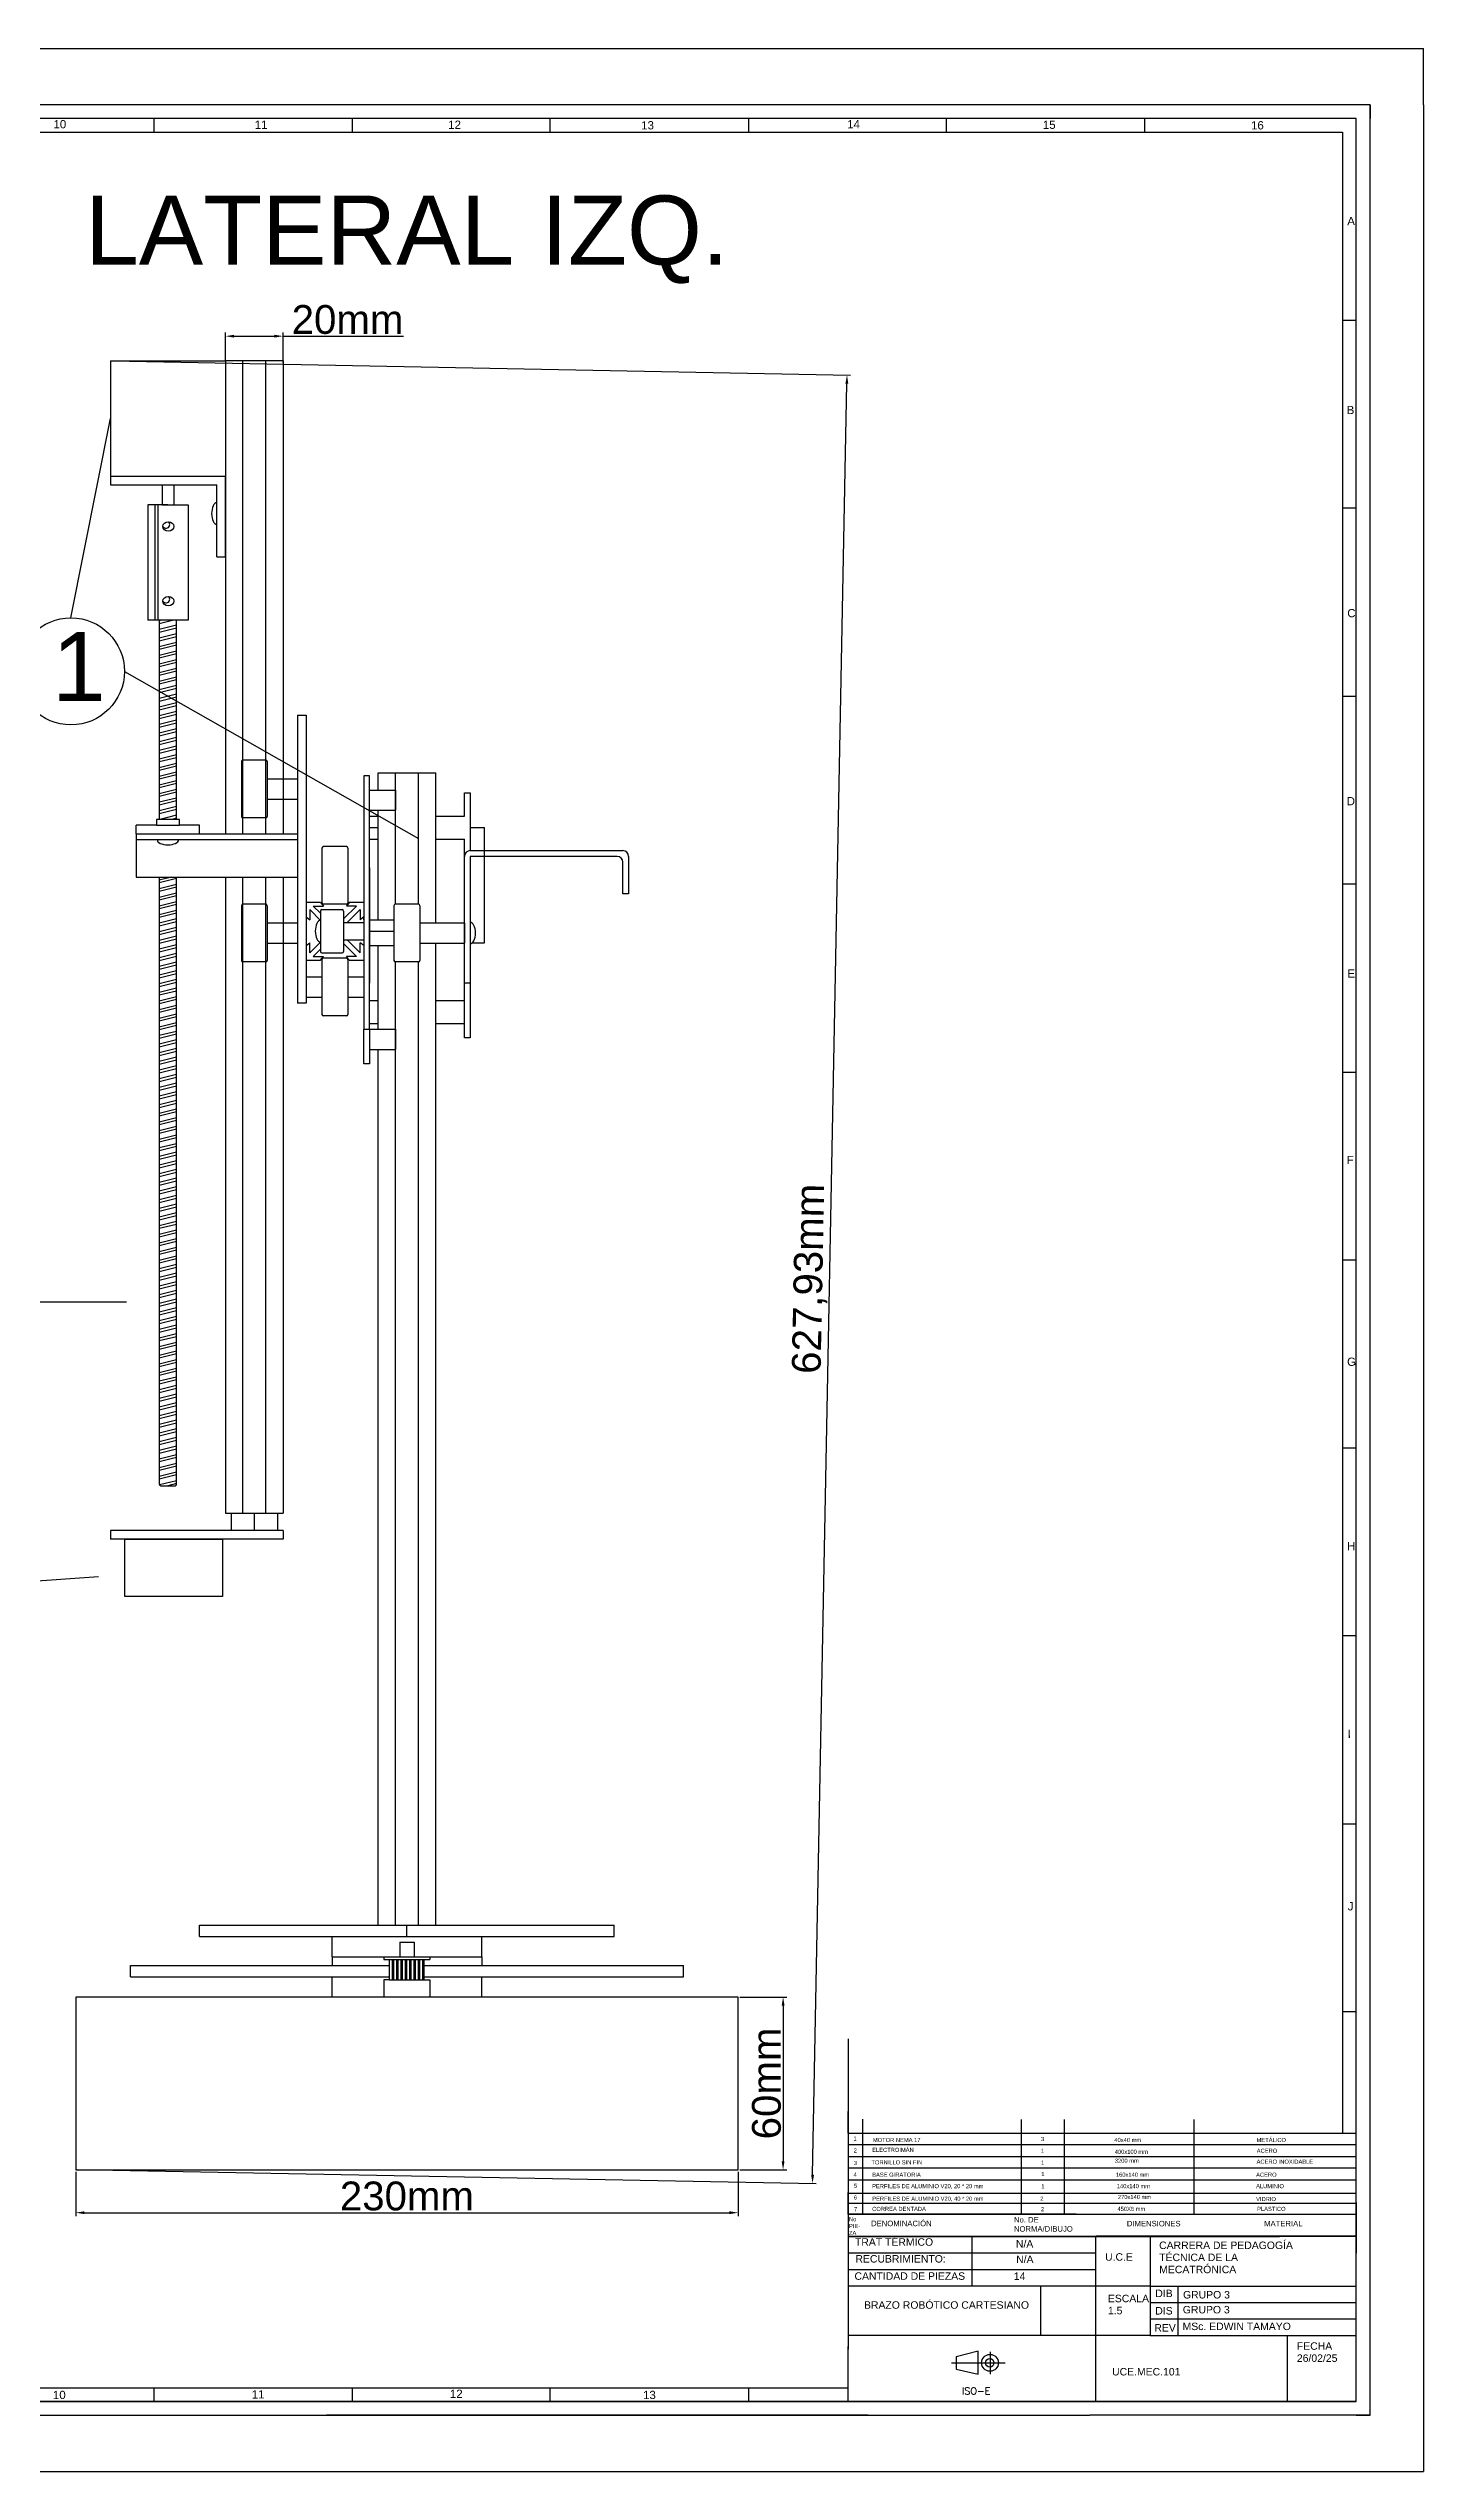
# Model space of a CAD drawing. Header units: millimetres. Extents: x -1898 to 4258, y 366 to 1294.
# Drawn here: x 1753 to 2231, y 447 to 1288 of the extents above; entities that cross this region are included whole.
import ezdxf

# ---------------------------------------------------------------- set-up
doc = ezdxf.new("R2010")
doc.units = ezdxf.units.MM
doc.layers.get('Defpoints').update_dxf_attribs({"color": 170})
for name, color, linetype in [('Carros', 10, 'Continuous'), ('Complementos', 3, 'Continuous'), ('Plásticos', 50, 'Continuous')]:
    doc.layers.add(name, color=color, linetype=linetype)
doc.layers.add('Layer1', color=7, linetype='Continuous', transparency=0.55)
doc.layers.add('Medidas', color=5, linetype='Continuous', lineweight=30, plot=False)
doc.styles.add('Anotativo', font='arial.ttf')
doc.styles.get("Standard").update_dxf_attribs({"font": 'arial.ttf', "height": 5})
doc.dimstyles.new('ISO-25', dxfattribs={"dimtxt": 10, "dimasz": 3, "dimexe": 1.25, "dimexo": 0.625, "dimtad": 1, "dimtxsty": 'Anotativo', "dimcen": 2.5, "dimadec": 0, "dimazin": 0, "dimtfac": 1, "dimtmove": 0, "dimatfit": 3, "dimfxl": 1, "dimarcsym": 0})

# ---------------------------------------------------------------- blocks, each defined once
blk = doc.blocks.new('*D14')
at = {"layer": 'Defpoints', "color": 0, "transparency": 16777216}
for p in [(1762.95, 551.67), (1992.95, 551.67), (1992.95, 536.81)]:
    blk.add_point(p, dxfattribs=at)
at = {"layer": 'Medidas', "color": 0, "lineweight": -2, "transparency": 16777216}
for p, q in [((1762.95, 551.04), (1762.95, 535.56)), ((1992.95, 551.04), (1992.95, 535.56)), ((1765.95, 536.81), (1989.95, 536.81))]:
    blk.add_line(p, q, dxfattribs=at)
at = {"layer": 'Medidas', "color": 0, "transparency": 16777216}
for points in [[(1765.95, 537.31), (1765.95, 536.31), (1762.95, 536.81)], [(1989.95, 537.31), (1989.95, 536.31), (1992.95, 536.81)]]:
    blk.add_solid(points, dxfattribs=at)
at = {"layer": 'Medidas', "color": 0, "transparency": 16777216, "insert": (1877.95, 542.55), "char_height": 10, "attachment_point": 5, "style": 'Anotativo'}
blk.add_mtext('230mm', dxfattribs=at)
blk = doc.blocks.new('*D15')
at = {"layer": 'Defpoints', "color": 0, "transparency": 16777216}
for p in [(1992.95, 611.67), (1992.95, 551.67), (2008.6, 551.67)]:
    blk.add_point(p, dxfattribs=at)
at = {"layer": 'Medidas', "color": 0, "lineweight": -2, "transparency": 16777216}
for p, q in [((1993.58, 611.67), (2009.85, 611.67)), ((2008.6, 608.67), (2008.6, 554.67)), ((1993.58, 551.67), (2009.85, 551.67))]:
    blk.add_line(p, q, dxfattribs=at)
at = {"layer": 'Medidas', "color": 0, "transparency": 16777216}
for points in [[(2008.1, 608.67), (2009.1, 608.67), (2008.6, 611.67)], [(2008.1, 554.67), (2009.1, 554.67), (2008.6, 551.67)]]:
    blk.add_solid(points, dxfattribs=at)
at = {"layer": 'Medidas', "color": 0, "transparency": 16777216, "insert": (2002.87, 581.67), "char_height": 10, "attachment_point": 5, "rotation": 90, "style": 'Anotativo'}
blk.add_mtext('60mm', dxfattribs=at)
blk = doc.blocks.new('*D16')
at = {"layer": 'Defpoints', "color": 0, "transparency": 16777216}
for p in [(1774.95, 1179.67), (2030.8, 1174.78), (1762.95, 551.85)]:
    blk.add_point(p, dxfattribs=at)
at = {"layer": 'Medidas', "color": 0, "lineweight": -2, "transparency": 16777216}
for p, q in [((1775.58, 1179.65), (2032.05, 1174.75)), ((2018.86, 549.96), (2030.74, 1171.78)), ((1763.58, 551.84), (2020.05, 546.94))]:
    blk.add_line(p, q, dxfattribs=at)
at = {"layer": 'Medidas', "color": 0, "transparency": 16777216}
for points in [[(2030.24, 1171.79), (2031.24, 1171.77), (2030.8, 1174.78)], [(2018.36, 549.97), (2019.36, 549.95), (2018.8, 546.96)]]:
    blk.add_solid(points, dxfattribs=at)
at = {"layer": 'Medidas', "color": 0, "transparency": 16777216, "insert": (2018.17, 861), "char_height": 10, "attachment_point": 5, "rotation": 88.90499, "style": 'Anotativo'}
blk.add_mtext('627,93mm', dxfattribs=at)
blk = doc.blocks.new('*D19')
at = {"layer": 'Defpoints', "color": 0, "transparency": 16777216}
for p in [(1834.95, 1188.24), (1814.95, 1178.9), (1834.95, 1178.52)]:
    blk.add_point(p, dxfattribs=at)
at = {"layer": 'Medidas', "color": 0, "lineweight": -2, "transparency": 16777216}
for p, q in [((1814.95, 1179.53), (1814.95, 1189.49)), ((1817.95, 1188.24), (1831.95, 1188.24)), ((1834.95, 1179.14), (1834.95, 1189.49)), ((1834.95, 1188.24), (1876.71, 1188.24))]:
    blk.add_line(p, q, dxfattribs=at)
at = {"layer": 'Medidas', "color": 0, "transparency": 16777216}
for points in [[(1817.95, 1188.74), (1817.95, 1187.74), (1814.95, 1188.24)], [(1831.95, 1188.74), (1831.95, 1187.74), (1834.95, 1188.24)]]:
    blk.add_solid(points, dxfattribs=at)
at = {"layer": 'Medidas', "color": 0, "transparency": 16777216, "insert": (1857.33, 1193.97), "char_height": 10, "attachment_point": 5, "style": 'Anotativo'}
blk.add_mtext('20mm', dxfattribs=at)

msp = doc.modelspace()

# ---------------------------------------------------------------- linework, layer by layer
at = {"color": 0}
for p, q in [((1078.476, 1288.121), (2212.434, 1288.121)), ((2212.434, 1288.121), (2231.031, 1288.121)), ((2231.031, 1268.57), (2231.031, 1288.121)), ((2212.434, 1268.57), (1078.476, 1268.57)), ((2207.665, 1263.801), (1097.551, 1263.801)), ((1790.18, 1259.033), (1790.18, 1263.801)), ((1858.966, 1263.801), (1858.966, 1259.033)), ((1927.752, 1259.033), (1927.752, 1263.801)), ((1996.538, 1263.801), (1996.538, 1259.033)), ((2065.324, 1259.033), (2065.324, 1263.801)), ((2134.11, 1263.801), (2134.11, 1259.033)), ((2207.665, 471.271), (2207.665, 1263.801)), ((2212.434, 466.502), (2212.434, 1268.57)), ((2212.434, 1268.57), (2212.434, 1263.801)), ((2231.031, 1268.57), (2231.031, 466.502)), ((1102.319, 1259.033), (2202.897, 1259.033)), ((2202.897, 1259.033), (2202.897, 592.773)), ((2202.897, 1259.033), (2202.897, 1193.776)), ((2202.897, 1193.776), (2207.665, 1193.776)), ((2207.665, 1128.527), (2202.897, 1128.527)), ((2202.897, 1063.279), (2207.665, 1063.279)), ((2212.434, 749.753), (2212.434, 1033.004)), ((2212.434, 749.753), (2212.434, 1033.004)), ((2207.665, 998.03), (2202.897, 998.03)), ((2202.897, 932.781), (2207.665, 932.781)), ((2207.665, 867.532), (2202.897, 867.532)), ((2202.897, 802.283), (2207.665, 802.283)), ((2212.434, 466.502), (2212.434, 749.753)), ((2207.665, 737.035), (2202.897, 737.035)), ((2202.897, 671.786), (2207.665, 671.786)), ((2207.665, 606.537), (2202.897, 606.537)), ((2031.229, 597.208), (2031.229, 517.478)), ((2207.665, 471.271), (2207.665, 584.953)), ((2031.229, 567.881), (2031.229, 571.935)), ((2031.229, 569.121), (2031.229, 489.391)), ((2031.229, 564.4), (2031.229, 568.454)), ((2031.229, 564.4), (2207.665, 564.4)), ((2207.665, 560.347), (2031.229, 560.347)), ((2031.229, 556.294), (2207.665, 556.294)), ((2207.665, 552.241), (2031.229, 552.241)), ((2031.229, 548.187), (2207.665, 548.187)), ((2031.229, 539.795), (2031.229, 543.848)), ((2031.229, 543.562), (2207.665, 543.562)), ((2031.229, 536.314), (2031.229, 540.367)), ((2031.229, 540.081), (2207.665, 540.081)), ((2207.665, 535.741), (2207.665, 539.795)), ((2207.665, 535.741), (2207.665, 539.795)), ((2110.387, 536.314), (2031.229, 536.314)), ((2031.229, 536.314), (2207.665, 536.314)), ((2207.665, 535.741), (2207.665, 536.314)), ((2207.665, 535.741), (2207.665, 536.314)), ((2207.665, 529.065), (2207.665, 535.741)), ((2207.665, 529.065), (2207.665, 535.741)), ((2207.665, 528.493), (2207.665, 534.215)), ((2207.665, 528.493), (2207.665, 534.215)), ((2207.665, 528.493), (2031.229, 528.493)), ((2031.229, 528.493), (2117.063, 528.493)), ((2031.229, 528.493), (2074.146, 528.493)), ((2031.229, 528.493), (2078.915, 528.493)), ((2031.229, 528.493), (2035.998, 528.493)), ((2031.229, 528.493), (2117.063, 528.493)), ((2031.229, 528.493), (2074.146, 528.493)), ((2117.063, 522.771), (2031.229, 522.771)), ((2035.998, 528.493), (2041.243, 528.493)), ((2035.998, 528.493), (2088.452, 528.493)), ((2074.146, 528.493), (2074.146, 511.327)), ((2088.452, 528.493), (2110.387, 528.493)), ((2110.387, 528.493), (2126.6, 528.493)), ((2117.063, 528.493), (2136.137, 528.493)), ((2117.063, 528.493), (2117.063, 471.271)), ((2117.063, 528.493), (2136.137, 528.493)), ((2126.6, 528.493), (2133.276, 528.493)), ((2133.276, 528.493), (2171.424, 528.493)), ((2136.137, 528.493), (2136.137, 494.16)), ((2171.424, 528.493), (2180.961, 528.493)), ((2207.665, 528.493), (2207.665, 529.065)), ((2207.665, 528.493), (2207.665, 529.065)), ((2207.665, 471.271), (2207.665, 528.493)), ((2207.665, 528.493), (2207.665, 522.771)), ((2207.665, 528.493), (2207.665, 522.771)), ((2207.665, 471.271), (2207.665, 528.493)), ((2207.665, 528.493), (2207.665, 522.771)), ((2207.665, 528.493), (2207.665, 522.771)), ((2031.229, 519.91), (2031.229, 515.857)), ((2031.229, 517.049), (2117.063, 517.049)), ((2136.137, 511.327), (2031.229, 511.327)), ((2117.063, 511.327), (2097.989, 511.327)), ((2097.989, 511.327), (2097.989, 494.16)), ((2136.137, 511.327), (2207.665, 511.327)), ((2136.137, 511.327), (2145.674, 511.327)), ((2136.137, 511.327), (2155.211, 511.327)), ((2136.137, 511.327), (2145.674, 511.327)), ((2136.137, 505.604), (2207.665, 505.604)), ((2145.674, 511.327), (2145.674, 494.16)), ((2031.229, 503.697), (2031.229, 499.644)), ((2207.665, 499.882), (2136.137, 499.882)), ((2136.137, 494.16), (2031.229, 494.16)), ((2031.229, 471.271), (2031.229, 490.345)), ((2080.539, 488.538), (2080.539, 480.796)), ((2136.137, 494.16), (2207.665, 494.16)), ((2031.229, 476.039), (2031.229, 485.576)), ((2031.229, 476.039), (2031.229, 485.576)), ((2067.077, 484.718), (2085.707, 484.718)), ((1097.551, 471.271), (2031.229, 471.271)), ((1102.319, 476.039), (2031.229, 476.039)), ((1859.562, 471.271), (1678.358, 471.271)), ((1790.18, 471.271), (1790.18, 476.039)), ((1858.966, 476.039), (1858.966, 471.271)), ((2207.665, 471.271), (1859.562, 471.271)), ((1927.752, 471.271), (1927.752, 476.039)), ((1996.538, 476.039), (1996.538, 471.271)), ((2031.229, 471.271), (2207.665, 471.271)), ((1078.476, 466.502), (2038.191, 466.502)), ((1078.476, 466.502), (2038.191, 466.502)), ((2031.229, 466.502), (1850.025, 466.502)), ((2038.191, 466.502), (2031.229, 466.502)), ((2031.229, 466.502), (2115.156, 466.502)), ((2084.637, 466.502), (2096.081, 466.502)), ((2191.452, 466.502), (2115.156, 466.502)), ((2191.452, 466.502), (2168.666, 466.502)), ((2207.665, 466.502), (2191.452, 466.502)), ((2207.665, 466.502), (2212.434, 466.502)), ((2212.434, 466.502), (2207.665, 466.502)), ((2212.434, 466.502), (2207.665, 466.502)), ((2207.665, 466.502), (2212.434, 466.502)), ((2207.665, 466.502), (2212.434, 466.502)), ((2231.031, 466.502), (2231.031, 446.951)), ((1078.476, 446.951), (2212.434, 446.951)), ((2212.434, 446.951), (2231.031, 446.951))]:
    msp.add_line(p, q, dxfattribs=at)
for p, q in [((1834.953, 1179.667), (1814.953, 1179.667)), ((1820.953, 1015.472), (1820.953, 1179.667)), ((1828.953, 1015.472), (1828.953, 1179.667)), ((1834.953, 1179.667), (1834.953, 1015.472)), ((1867.953, 1030.667), (1867.953, 1036.667)), ((1873.953, 991.042), (1873.953, 1036.667)), ((1881.953, 991.042), (1881.953, 1036.667)), ((1887.953, 984.542), (1887.953, 1036.667)), ((1867.953, 985.542), (1867.953, 1023.667)), ((1820.953, 779.667), (1820.953, 1000.472)), ((1828.953, 779.667), (1828.953, 1000.472)), ((1834.953, 1000.472), (1834.953, 779.667)), ((1847.953, 991.667), (1842.953, 991.667)), ((1842.953, 991.667), (1842.953, 986.667)), ((1842.953, 986.667), (1844.203, 985.667)), ((1844.203, 989.167), (1847.953, 985.417)), ((1844.203, 989.167), (1844.203, 985.667)), ((1845.453, 990.417), (1847.953, 987.917)), ((1845.453, 990.417), (1848.953, 990.417)), ((1847.953, 991.667), (1848.953, 990.417)), ((1860.453, 990.417), (1855.953, 985.917)), ((1857.953, 991.667), (1856.953, 990.417)), ((1860.453, 990.417), (1856.953, 990.417)), ((1861.703, 989.167), (1857.203, 984.667)), ((1862.953, 991.667), (1857.953, 991.667)), ((1862.953, 991.667), (1860.453, 991.667)), ((1861.703, 989.167), (1861.703, 985.667)), ((1862.953, 986.667), (1861.703, 985.667)), ((1862.953, 991.667), (1862.953, 986.667)), ((1842.953, 976.667), (1844.203, 977.667)), ((1842.953, 976.667), (1842.953, 971.667)), ((1844.203, 974.167), (1847.953, 977.917)), ((1844.203, 974.167), (1844.203, 977.667)), ((1862.953, 976.667), (1862.953, 971.667)), ((1867.953, 947.667), (1867.953, 976.542)), ((1887.953, 636.667), (1887.953, 977.542)), ((1842.953, 971.667), (1847.953, 971.667)), ((1845.453, 972.917), (1847.953, 975.417)), ((1845.453, 972.917), (1848.953, 972.917)), ((1847.953, 971.667), (1848.953, 972.917)), ((1873.953, 636.667), (1873.953, 971.042)), ((1881.953, 636.667), (1881.953, 971.042)), ((1867.953, 636.667), (1867.953, 940.667)), ((1814.953, 779.667), (1834.953, 779.667)), ((1867.953, 636.667), (1887.953, 636.667)), ((2202.897, 592.773), (2202.897, 564.4)), ((2031.229, 569.121), (2031.229, 536.314)), ((2036.228, 569.257), (2036.228, 536.449)), ((2091.229, 569.121), (2091.229, 536.314)), ((2106.229, 569.121), (2106.229, 536.314)), ((2151.229, 569.121), (2151.229, 536.314))]:
    msp.add_line(p, q)
for points in [[(1814.953, 1179.667), (1814.953, 1015.472)], [(1814.953, 1000.472), (1814.953, 779.667)]]:
    msp.add_lwpolyline(points)
msp.add_lwpolyline([(2068.699, 482.436), (2076.392, 480.697), (2076.392, 488.738), (2068.699, 486.809)], close=True, dxfattribs=at)
for centre, radius in [((2080.458, 484.68), 2.914), ((2080.376, 484.68), 1.457)]:
    msp.add_circle(centre, radius, dxfattribs=at)
at = {"layer": 'Carros'}
for p, q in [((1839.953, 1056.667), (1839.953, 956.667)), ((1864.953, 1035.667), (1862.953, 1035.667)), ((1862.953, 1035.667), (1862.953, 947.667)), ((1864.953, 1003.667), (1864.953, 1035.667)), ((1829.453, 1034.542), (1829.453, 1027.542)), ((1829.453, 1034.542), (1839.953, 1034.542)), ((1829.453, 1027.542), (1839.953, 1027.542)), ((1864.953, 1030.667), (1873.953, 1030.667)), ((1873.953, 1030.667), (1873.953, 1023.667)), ((1897.953, 1021.667), (1897.953, 1029.667)), ((1897.953, 1029.667), (1899.953, 1029.667)), ((1899.953, 1029.667), (1899.953, 1009.667)), ((1899.953, 1029.667), (1899.953, 1009.667)), ((1864.953, 1023.667), (1873.953, 1023.667)), ((1864.953, 1021.667), (1867.953, 1021.667)), ((1887.953, 1021.667), (1897.953, 1021.667)), ((1783.953, 1015.472), (1839.953, 1015.472)), ((1783.953, 1015.472), (1783.953, 1000.472)), ((1783.953, 1013.472), (1839.953, 1013.472)), ((1864.953, 1013.667), (1867.953, 1013.667)), ((1887.953, 1013.667), (1897.953, 1013.667)), ((1897.953, 944.667), (1897.953, 1013.667)), ((1899.953, 1009.667), (1952.953, 1009.667)), ((1864.953, 947.667), (1864.953, 1003.667)), ((1897.953, 963.667), (1897.953, 1007.667)), ((1950.953, 1007.667), (1899.953, 1007.667)), ((1899.953, 1007.667), (1899.953, 963.667)), ((1899.953, 1007.667), (1899.953, 944.667)), ((1952.953, 994.667), (1952.953, 1005.667)), ((1954.953, 1007.667), (1954.953, 994.667)), ((1783.953, 1000.472), (1839.953, 1000.472)), ((1954.953, 994.667), (1952.953, 994.667)), ((1829.453, 984.542), (1829.453, 977.542)), ((1829.453, 984.542), (1839.953, 984.542)), ((1842.953, 991.667), (1842.953, 986.667)), ((1862.953, 991.667), (1862.953, 989.167)), ((1862.953, 985.667), (1862.953, 986.667)), ((1829.453, 977.542), (1839.953, 977.542)), ((1842.953, 976.667), (1842.953, 971.667)), ((1860.453, 972.917), (1855.953, 977.417)), ((1861.703, 974.167), (1857.203, 978.667)), ((1861.703, 974.167), (1861.703, 977.667)), ((1862.953, 976.667), (1861.703, 977.667)), ((1860.453, 972.917), (1856.953, 972.917)), ((1857.953, 971.667), (1856.953, 972.917)), ((1857.953, 971.667), (1862.953, 971.667)), ((1899.953, 963.667), (1897.953, 963.667)), ((1864.953, 957.667), (1867.953, 957.667)), ((1887.953, 957.667), (1897.953, 957.667)), ((1862.953, 947.667), (1864.953, 947.667)), ((1862.953, 935.667), (1862.953, 947.667)), ((1864.953, 949.667), (1867.953, 949.667)), ((1864.953, 947.667), (1864.953, 935.667)), ((1864.953, 947.667), (1873.953, 947.667)), ((1873.953, 947.667), (1873.953, 940.667)), ((1887.953, 949.667), (1897.953, 949.667)), ((1899.953, 944.667), (1897.953, 944.667)), ((1864.953, 935.667), (1862.953, 935.667)), ((1864.953, 940.667), (1873.953, 940.667)), ((1805.953, 636.667), (1949.953, 636.667)), ((1805.953, 632.667), (1805.953, 636.667)), ((1805.953, 632.667), (1949.953, 632.667)), ((1851.953, 625.667), (1851.953, 632.667)), ((1851.953, 632.667), (1903.953, 632.667)), ((1877.953, 632.667), (1877.953, 636.667)), ((1903.953, 625.667), (1903.953, 632.667)), ((1949.953, 632.667), (1949.953, 636.667)), ((1781.953, 618.667), (1781.953, 622.667)), ((1781.953, 622.667), (1871.953, 622.667)), ((1851.953, 625.667), (1903.953, 625.667)), ((1851.953, 625.667), (1851.953, 622.667)), ((1883.953, 622.667), (1973.953, 622.667)), ((1903.953, 625.667), (1903.953, 622.667)), ((1973.953, 618.667), (1973.953, 622.667)), ((1781.953, 618.667), (1871.953, 618.667)), ((1851.953, 611.667), (1851.953, 618.667)), ((1857.953, 618.667), (1871.953, 618.667)), ((1883.953, 618.667), (1897.953, 618.667)), ((1883.953, 618.667), (1973.953, 618.667)), ((1903.953, 611.667), (1903.953, 618.667))]:
    msp.add_line(p, q, dxfattribs=at)
msp.add_lwpolyline([(1839.953, 1056.667), (1842.953, 1056.667), (1842.953, 956.667), (1839.953, 956.667)], dxfattribs=at)
for centre, start, end in [((1899.953, 1007.667), 90, 180), ((1952.953, 1007.667), 0, 90), ((1950.953, 1005.667), 0, 90)]:
    msp.add_arc(centre, 2, start, end, dxfattribs=at)
at = {"layer": 'Complementos'}
for p, q in [((1774.953, 1179.667), (1774.953, 1139.667)), ((1774.953, 1179.667), (1814.953, 1179.667)), ((1814.953, 1179.667), (1814.953, 1139.667)), ((1774.953, 1139.667), (1814.953, 1139.667)), ((1774.953, 1139.667), (1774.953, 1136.667)), ((1774.953, 1136.667), (1811.953, 1136.667)), ((1792.953, 1136.667), (1792.953, 1129.667)), ((1796.953, 1136.667), (1796.953, 1129.667)), ((1811.953, 1111.667), (1811.953, 1136.667)), ((1814.953, 1111.667), (1814.953, 1139.667)), ((1792.953, 1129.667), (1787.953, 1129.667)), ((1794.953, 1129.667), (1787.953, 1129.667)), ((1787.953, 1129.667), (1787.953, 1089.667)), ((1790.453, 1129.667), (1790.453, 1089.667)), ((1791.453, 1129.667), (1791.453, 1089.667)), ((1792.953, 1129.667), (1796.953, 1129.667)), ((1796.953, 1129.667), (1801.953, 1129.667)), ((1801.953, 1129.667), (1801.953, 1089.667)), ((1811.953, 1111.667), (1814.953, 1111.667)), ((1801.953, 1089.667), (1787.953, 1089.667)), ((1791.953, 1089.667), (1791.953, 1020.472)), ((1796.953, 1089.667), (1791.953, 1088.417)), ((1792.953, 1089.667), (1791.953, 1089.417)), ((1797.953, 1087.917), (1791.953, 1086.417)), ((1797.953, 1086.917), (1791.953, 1085.417)), ((1797.953, 1020.472), (1797.953, 1089.667)), ((1797.953, 1084.917), (1791.953, 1083.417)), ((1797.953, 1083.917), (1791.953, 1082.417)), ((1797.953, 1081.917), (1791.953, 1080.417)), ((1797.953, 1080.917), (1791.953, 1079.417)), ((1797.953, 1078.917), (1791.953, 1077.417)), ((1797.953, 1077.917), (1791.953, 1076.417)), ((1797.953, 1075.917), (1791.953, 1074.417)), ((1797.953, 1074.917), (1791.953, 1073.417)), ((1797.953, 1072.917), (1791.953, 1071.417)), ((1797.953, 1071.917), (1791.953, 1070.417)), ((1797.953, 1069.917), (1791.953, 1068.417)), ((1797.953, 1068.917), (1791.953, 1067.417)), ((1797.953, 1066.917), (1791.953, 1065.417)), ((1797.953, 1065.917), (1791.953, 1064.417)), ((1797.953, 1063.917), (1791.953, 1062.417)), ((1797.953, 1062.917), (1791.953, 1061.417)), ((1797.953, 1060.917), (1791.953, 1059.417)), ((1797.953, 1059.917), (1791.953, 1058.417)), ((1797.953, 1057.917), (1791.953, 1056.417)), ((1797.953, 1056.917), (1791.953, 1055.417)), ((1797.953, 1054.917), (1791.953, 1053.417)), ((1797.953, 1053.917), (1791.953, 1052.417)), ((1797.953, 1051.917), (1791.953, 1050.417)), ((1797.953, 1050.917), (1791.953, 1049.417)), ((1797.953, 1048.917), (1791.953, 1047.417)), ((1797.953, 1047.917), (1791.953, 1046.417)), ((1797.953, 1045.917), (1791.953, 1044.417)), ((1797.953, 1044.917), (1791.953, 1043.417)), ((1797.953, 1042.917), (1791.953, 1041.417)), ((1797.953, 1041.917), (1791.953, 1040.417)), ((1797.953, 1039.917), (1791.953, 1038.417)), ((1797.953, 1038.917), (1791.953, 1037.417)), ((1797.953, 1036.917), (1791.953, 1035.417)), ((1797.953, 1035.917), (1791.953, 1034.417)), ((1820.453, 1040.542), (1820.453, 1021.542)), ((1828.953, 1041.042), (1820.953, 1041.042)), ((1829.453, 1040.542), (1829.453, 1021.542)), ((1797.953, 1033.917), (1791.953, 1032.417)), ((1797.953, 1032.917), (1791.953, 1031.417)), ((1797.953, 1030.917), (1791.953, 1029.417)), ((1797.953, 1029.917), (1791.953, 1028.417)), ((1797.953, 1027.917), (1791.953, 1026.417)), ((1797.953, 1026.917), (1791.953, 1025.417)), ((1790.953, 1018.472), (1783.953, 1018.472)), ((1783.953, 1015.472), (1783.953, 1018.472)), ((1798.953, 1020.472), (1790.953, 1020.472)), ((1790.953, 1020.472), (1790.953, 1018.472)), ((1790.953, 1018.472), (1798.953, 1018.472)), ((1797.953, 1024.917), (1791.953, 1023.417)), ((1797.953, 1023.917), (1791.953, 1022.417)), ((1797.953, 1021.917), (1792.172, 1020.472)), ((1797.953, 1020.917), (1796.172, 1020.472)), ((1798.953, 1018.472), (1798.953, 1020.472)), ((1805.953, 1018.472), (1798.953, 1018.472)), ((1805.953, 1015.472), (1805.953, 1018.472)), ((1828.953, 1021.042), (1820.953, 1021.042)), ((1848.453, 1010.542), (1848.453, 991.542)), ((1856.953, 1011.042), (1848.953, 1011.042)), ((1857.453, 1010.542), (1857.453, 991.542)), ((1864.953, 1017.667), (1867.953, 1017.667)), ((1899.953, 1017.667), (1904.953, 1017.667)), ((1904.953, 977.667), (1904.953, 1017.667)), ((1864.953, 1003.667), (1864.953, 963.667)), ((1796.172, 1000.472), (1791.953, 999.417)), ((1791.953, 1000.472), (1791.953, 789.667)), ((1797.953, 999.917), (1791.953, 998.417)), ((1797.953, 997.917), (1791.953, 996.417)), ((1797.953, 996.917), (1791.953, 995.417)), ((1797.953, 994.917), (1791.953, 993.417)), ((1797.953, 993.917), (1791.953, 992.417)), ((1797.953, 789.667), (1797.953, 1000.472)), ((1797.953, 991.917), (1791.953, 990.417)), ((1797.953, 990.917), (1791.953, 989.417)), ((1797.953, 988.917), (1791.953, 987.417)), ((1797.953, 987.917), (1791.953, 986.417)), ((1797.953, 985.917), (1791.953, 984.417)), ((1797.953, 984.917), (1791.953, 983.417)), ((1820.453, 990.542), (1820.453, 971.542)), ((1828.953, 991.042), (1820.953, 991.042)), ((1829.453, 990.542), (1829.453, 971.542)), ((1847.953, 988.667), (1847.953, 974.667)), ((1848.453, 989.167), (1855.453, 989.167)), ((1856.953, 991.042), (1848.953, 991.042)), ((1855.953, 988.667), (1855.953, 974.667)), ((1855.953, 984.667), (1862.953, 984.667)), ((1873.453, 985.542), (1864.953, 985.542)), ((1873.453, 990.542), (1873.453, 971.542)), ((1881.953, 991.042), (1873.953, 991.042)), ((1882.453, 990.542), (1882.453, 971.542)), ((1882.453, 984.542), (1897.953, 984.542)), ((1897.953, 984.542), (1897.953, 977.542)), ((1797.953, 982.917), (1791.953, 981.417)), ((1797.953, 981.917), (1791.953, 980.417)), ((1797.953, 979.917), (1791.953, 978.417)), ((1797.953, 978.917), (1791.953, 977.417)), ((1797.953, 976.917), (1791.953, 975.417)), ((1797.953, 975.917), (1791.953, 974.417)), ((1855.953, 978.667), (1862.953, 978.667)), ((1873.453, 981.542), (1864.953, 981.542)), ((1873.453, 976.542), (1864.953, 976.542)), ((1882.453, 977.542), (1897.953, 977.542)), ((1900.75, 977.667), (1904.953, 977.667)), ((1797.953, 973.917), (1791.953, 972.417)), ((1797.953, 972.917), (1791.953, 971.417)), ((1797.953, 970.917), (1791.953, 969.417)), ((1797.953, 969.917), (1791.953, 968.417)), ((1797.953, 967.917), (1791.953, 966.417)), ((1828.953, 971.042), (1820.953, 971.042)), ((1848.453, 974.167), (1855.453, 974.167)), ((1848.453, 971.792), (1848.453, 952.792)), ((1856.953, 972.292), (1848.953, 972.292)), ((1857.453, 971.792), (1857.453, 952.792)), ((1881.953, 971.042), (1873.953, 971.042)), ((1797.953, 966.917), (1791.953, 965.417)), ((1797.953, 964.917), (1791.953, 963.417)), ((1797.953, 963.917), (1791.953, 962.417)), ((1797.953, 961.917), (1791.953, 960.417)), ((1797.953, 960.917), (1791.953, 959.417)), ((1842.953, 965.792), (1848.453, 965.792)), ((1857.453, 965.792), (1862.953, 965.792)), ((1862.953, 965.792), (1862.953, 958.792)), ((1797.953, 958.917), (1791.953, 957.417)), ((1797.953, 957.917), (1791.953, 956.417)), ((1797.953, 955.917), (1791.953, 954.417)), ((1797.953, 954.917), (1791.953, 953.417)), ((1797.953, 952.917), (1791.953, 951.417)), ((1797.953, 951.917), (1791.953, 950.417)), ((1842.953, 958.792), (1848.453, 958.792)), ((1856.953, 952.292), (1848.953, 952.292)), ((1857.453, 958.792), (1862.953, 958.792)), ((1797.953, 949.917), (1791.953, 948.417)), ((1797.953, 948.917), (1791.953, 947.417)), ((1797.953, 946.917), (1791.953, 945.417)), ((1797.953, 945.917), (1791.953, 944.417)), ((1797.953, 943.917), (1791.953, 942.417)), ((1797.953, 942.917), (1791.953, 941.417)), ((1797.953, 940.917), (1791.953, 939.417)), ((1797.953, 939.917), (1791.953, 938.417)), ((1797.953, 937.917), (1791.953, 936.417)), ((1797.953, 936.917), (1791.953, 935.417)), ((1797.953, 934.917), (1791.953, 933.417)), ((1797.953, 933.917), (1791.953, 932.417)), ((1797.953, 931.917), (1791.953, 930.417)), ((1797.953, 930.917), (1791.953, 929.417)), ((1797.953, 928.917), (1791.953, 927.417)), ((1797.953, 927.917), (1791.953, 926.417)), ((1797.953, 925.917), (1791.953, 924.417)), ((1797.953, 924.917), (1791.953, 923.417)), ((1797.953, 922.917), (1791.953, 921.417)), ((1797.953, 921.917), (1791.953, 920.417)), ((1797.953, 919.917), (1791.953, 918.417)), ((1797.953, 918.917), (1791.953, 917.417)), ((1797.953, 916.917), (1791.953, 915.417)), ((1797.953, 915.917), (1791.953, 914.417)), ((1797.953, 913.917), (1791.953, 912.417)), ((1797.953, 912.917), (1791.953, 911.417)), ((1797.953, 910.917), (1791.953, 909.417)), ((1797.953, 909.917), (1791.953, 908.417)), ((1797.953, 907.917), (1791.953, 906.417)), ((1797.953, 906.917), (1791.953, 905.417)), ((1797.953, 904.917), (1791.953, 903.417)), ((1797.953, 903.917), (1791.953, 902.417)), ((1797.953, 901.917), (1791.953, 900.417)), ((1797.953, 900.917), (1791.953, 899.417)), ((1797.953, 898.917), (1791.953, 897.417)), ((1797.953, 897.917), (1791.953, 896.417)), ((1797.953, 895.917), (1791.953, 894.417)), ((1797.953, 894.917), (1791.953, 893.417)), ((1797.953, 892.917), (1791.953, 891.417)), ((1797.953, 891.917), (1791.953, 890.417)), ((1797.953, 889.917), (1791.953, 888.417)), ((1797.953, 888.917), (1791.953, 887.417)), ((1797.953, 886.917), (1791.953, 885.417)), ((1797.953, 885.917), (1791.953, 884.417)), ((1797.953, 883.917), (1791.953, 882.417)), ((1797.953, 882.917), (1791.953, 881.417)), ((1797.953, 880.917), (1791.953, 879.417)), ((1797.953, 879.917), (1791.953, 878.417)), ((1797.953, 877.917), (1791.953, 876.417)), ((1797.953, 876.917), (1791.953, 875.417)), ((1797.953, 874.917), (1791.953, 873.417)), ((1797.953, 873.917), (1791.953, 872.417)), ((1797.953, 871.917), (1791.953, 870.417)), ((1797.953, 870.917), (1791.953, 869.417)), ((1797.953, 868.917), (1791.953, 867.417)), ((1797.953, 867.917), (1791.953, 866.417)), ((1797.953, 865.917), (1791.953, 864.417)), ((1797.953, 864.917), (1791.953, 863.417)), ((1797.953, 862.917), (1791.953, 861.417)), ((1797.953, 861.917), (1791.953, 860.417)), ((1797.953, 859.917), (1791.953, 858.417)), ((1797.953, 858.917), (1791.953, 857.417)), ((1797.953, 856.917), (1791.953, 855.417)), ((1797.953, 855.917), (1791.953, 854.417)), ((1797.953, 853.917), (1791.953, 852.417)), ((1797.953, 852.917), (1791.953, 851.417)), ((1797.953, 850.917), (1791.953, 849.417)), ((1797.953, 849.917), (1791.953, 848.417)), ((1797.953, 847.917), (1791.953, 846.417)), ((1797.953, 846.917), (1791.953, 845.417)), ((1797.953, 844.917), (1791.953, 843.417)), ((1797.953, 843.917), (1791.953, 842.417)), ((1797.953, 841.917), (1791.953, 840.417)), ((1797.953, 840.917), (1791.953, 839.417)), ((1797.953, 838.917), (1791.953, 837.417)), ((1797.953, 837.917), (1791.953, 836.417)), ((1797.953, 835.917), (1791.953, 834.417)), ((1797.953, 834.917), (1791.953, 833.417)), ((1797.953, 832.917), (1791.953, 831.417)), ((1797.953, 831.917), (1791.953, 830.417)), ((1797.953, 829.917), (1791.953, 828.417)), ((1797.953, 828.917), (1791.953, 827.417)), ((1797.953, 826.917), (1791.953, 825.417)), ((1797.953, 825.917), (1791.953, 824.417)), ((1797.953, 823.917), (1791.953, 822.417)), ((1797.953, 822.917), (1791.953, 821.417)), ((1797.953, 820.917), (1791.953, 819.417)), ((1797.953, 819.917), (1791.953, 818.417)), ((1797.953, 817.917), (1791.953, 816.417)), ((1797.953, 816.917), (1791.953, 815.417)), ((1797.953, 814.917), (1791.953, 813.417)), ((1797.953, 813.917), (1791.953, 812.417)), ((1797.953, 811.917), (1791.953, 810.417)), ((1797.953, 810.917), (1791.953, 809.417)), ((1797.953, 808.917), (1791.953, 807.417)), ((1797.953, 807.917), (1791.953, 806.417)), ((1797.953, 805.917), (1791.953, 804.417)), ((1797.953, 804.917), (1791.953, 803.417)), ((1797.953, 802.917), (1791.953, 801.417)), ((1797.953, 801.917), (1791.953, 800.417)), ((1797.953, 799.917), (1791.953, 798.417)), ((1797.953, 798.917), (1791.953, 797.417)), ((1797.953, 796.917), (1791.953, 795.417)), ((1797.953, 795.917), (1791.953, 794.417)), ((1797.953, 793.917), (1791.953, 792.417)), ((1797.953, 792.917), (1791.953, 791.417)), ((1797.953, 790.917), (1792.012, 789.431)), ((1792.453, 789.167), (1797.453, 789.167)), ((1797.953, 789.917), (1794.953, 789.167)), ((1816.953, 779.667), (1816.953, 773.667)), ((1816.953, 779.667), (1832.953, 779.667)), ((1824.953, 779.667), (1824.953, 773.667)), ((1832.953, 779.667), (1832.953, 773.667)), ((1869.953, 625.667), (1885.953, 625.667)), ((1869.953, 625.667), (1869.953, 624.667)), ((1869.953, 624.667), (1885.953, 624.667)), ((1871.953, 617.667), (1871.953, 624.667)), ((1872.953, 617.667), (1872.953, 624.667)), ((1873.453, 617.667), (1873.453, 624.667)), ((1874.453, 617.667), (1874.453, 624.667)), ((1874.953, 617.667), (1874.953, 624.667)), ((1875.453, 630.667), (1880.453, 630.667)), ((1875.453, 630.667), (1875.453, 625.667)), ((1875.953, 617.667), (1875.953, 624.667)), ((1876.453, 617.667), (1876.453, 624.667)), ((1877.453, 617.667), (1877.453, 624.667)), ((1877.953, 617.667), (1877.953, 624.667)), ((1878.953, 617.667), (1878.953, 624.667)), ((1879.453, 617.667), (1879.453, 624.667)), ((1880.453, 630.667), (1880.453, 625.667)), ((1880.453, 617.667), (1880.453, 624.667)), ((1880.953, 617.667), (1880.953, 624.667)), ((1881.953, 617.667), (1881.953, 624.667)), ((1882.453, 617.667), (1882.453, 624.667)), ((1883.453, 617.667), (1883.453, 624.667)), ((1883.953, 617.667), (1883.953, 624.667)), ((1885.953, 625.667), (1885.953, 624.667)), ((1869.953, 617.667), (1869.953, 611.667)), ((1871.953, 617.667), (1869.953, 617.667)), ((1871.953, 617.667), (1883.953, 617.667)), ((1883.953, 617.667), (1885.953, 617.667)), ((1885.953, 617.667), (1885.953, 611.667)), ((1992.953, 611.667), (1762.953, 611.667)), ((1762.953, 611.667), (1762.953, 551.667)), ((1992.953, 551.667), (1992.953, 611.667)), ((1762.953, 551.667), (1992.953, 551.667))]:
    msp.add_line(p, q, dxfattribs=at)
for centre, radius, start, end in [((1794.301, 1122.828), 1.282, 209.247277, 50.690626), ((1794.301, 1096.911), 1.282, 209.247277, 50.690626), ((1820.953, 1040.542), 0.5, 90, 180), ((1828.953, 1040.542), 0.5, 0, 90), ((1820.953, 1021.542), 0.5, 180, 270), ((1828.953, 1021.542), 0.5, 270, 0), ((1848.953, 1010.542), 0.5, 90, 180), ((1856.953, 1010.542), 0.5, 0, 90), ((1820.953, 990.542), 0.5, 90, 180), ((1828.953, 990.542), 0.5, 0, 90), ((1848.453, 988.667), 0.5, 90, 180), ((1848.953, 991.542), 0.5, 180, 270), ((1855.453, 988.667), 0.5, 0, 90), ((1856.953, 991.542), 0.5, 270, 0), ((1873.953, 990.542), 0.5, 90, 180), ((1881.953, 990.542), 0.5, 0, 90), ((1820.953, 971.542), 0.5, 180, 270), ((1828.953, 971.542), 0.5, 270, 0), ((1848.453, 974.667), 0.5, 180, 270), ((1848.953, 971.792), 0.5, 90, 180), ((1855.453, 974.667), 0.5, 270, 0), ((1856.953, 971.792), 0.5, 0, 90), ((1873.953, 971.542), 0.5, 180, 270), ((1881.953, 971.542), 0.5, 270, 0), ((1848.953, 952.792), 0.5, 180, 270), ((1856.953, 952.792), 0.5, 270, 0), ((1792.453, 789.667), 0.5, 180, 270), ((1797.453, 789.667), 0.5, 270, 0)]:
    msp.add_arc(centre, radius, start, end, dxfattribs=at)
for centre, major_axis in [((1811.953, 1126.667), (0, -3.75)), ((1794.953, 1013.472), (3.75, 0)), ((1847.953, 981.667), (0, -3.75)), ((1899.953, 981.042), (0, 3.75))]:
    msp.add_ellipse(centre, major_axis=major_axis, ratio=0.4877838, start_param=3.1415927, end_param=6.2831853, dxfattribs=at)
for centre in [(1795.113, 1122.201), (1795.113, 1096.285)]:
    msp.add_ellipse(centre, major_axis=(-1.93, 0), ratio=0.8381766, dxfattribs=at)
at = {"layer": 'Defpoints'}
msp.add_line((1743.734, 853.047), (1780.524, 853.047), dxfattribs=at)
at = {"layer": 'Layer1'}
msp.add_line((1867.953, 1036.667), (1887.953, 1036.667), dxfattribs=at)
at = {"layer": 'Layer1', "color": 0, "lineweight": 25}
for p, q in [((2207.665, 540.36), (2207.665, 528.779)), ((2110.387, 536.314), (2207.665, 536.314)), ((2117.343, 528.779), (2207.665, 528.779))]:
    msp.add_line(p, q, dxfattribs=at)
at = {"layer": 'Layer1', "color": 0, "lineweight": 30}
for p, q in [((2183.822, 499.882), (2183.822, 499.912)), ((2183.822, 471.271), (2183.822, 494.16)), ((2207.665, 471.271), (2183.822, 471.271))]:
    msp.add_line(p, q, dxfattribs=at)
at = {"layer": 'Medidas'}
for p, q in [((1761.272, 1090.454), (1774.953, 1159.667)), ((1779.849, 1071.878), (1881.953, 1013.854)), ((1736.341, 755.28), (1770.825, 757.654))]:
    msp.add_line(p, q, dxfattribs=at)
msp.add_circle((1761.272, 1071.878), 18.577, dxfattribs=at)
at = {"layer": 'Plásticos'}
for p, q in [((1834.953, 773.667), (1774.953, 773.667)), ((1774.953, 773.667), (1774.953, 770.667)), ((1834.953, 770.667), (1774.953, 770.667)), ((1834.953, 773.667), (1834.953, 770.667))]:
    msp.add_line(p, q, dxfattribs=at)
msp.add_lwpolyline([(1779.953, 770.667), (1813.953, 770.667), (1813.953, 750.667), (1779.953, 750.667)], close=True, dxfattribs=at)

# ---------------------------------------------------------------- texts
at = {"color": 0}
for s, height, p in [('TRAT TÉRMICO', 2.59131, (2033.559, 525.333)), ('RECUBRIMIENTO:', 2.59131, (2033.721, 519.503)), ('N/A', 2.5913, (2089.472, 524.686)), ('N/A', 2.5913, (2089.54, 519.341)), ('U.C.E', 2.5913, (2120.427, 520.151)), ('TÉCNICA DE LA', 2.59131, (2139.226, 520.004)), ('CARRERA DE PEDAGOGÍA', 2.59131, (2139.194, 524.2)), ('CANTIDAD DE PIEZAS', 2.59131, (2033.397, 513.511)), ('14', 2.5913, (2088.728, 513.463)), ('MECATRÓNICA', 2.59131, (2139.226, 515.809)), ('BRAZO ROBÓTICO CARTESIANO', 2.59131, (2036.702, 503.468)), ('ESCALA', 2.5913, (2121.399, 505.737)), ('DIB', 2.5913, (2137.856, 507.5)), ('GRUPO 3', 2.5913, (2147.492, 507.032)), ('1.5', 2.5913, (2121.399, 501.541)), ('REV', 2.5913, (2137.549, 495.533)), ('DIS', 2.5913, (2137.856, 501.465)), ('GRUPO 3', 2.5913, (2147.423, 501.85)), ('MSc. EDWIN TAMAYO', 2.59131, (2147.33, 496.056)), ('FECHA', 2.5913, (2187.036, 489.217)), ('UCE.MEC.101', 2.59131, (2122.858, 480.309)), ('26/02/25', 2.5913, (2187.036, 485.022))]:
    msp.add_text(s, height=height, dxfattribs=at).set_placement(p)
at = {"color": 0, "attachment_point": 1, "rotation": 0.3}
for s, insert, char_height in [('10', (1755.188, 1263.246), 2.8611), ('11', (1825.066, 1263.058), 2.8611), ('12', (1892.277, 1263.058), 2.8611), ('13', (1959.301, 1262.87), 2.8611), ('14', (2030.829, 1263.229), 2.8611), ('15', (2098.794, 1263.041), 2.8611), ('16', (2171.089, 1262.853), 2.8611), ('A', (2204.527, 1229.633), 2.861), ('B', (2204.319, 1164.044), 2.861), ('C', (2204.531, 1093.512), 2.861), ('D', (2204.325, 1028.248), 2.861), ('E', (2204.54, 968.413), 2.861), ('F', (2204.324, 903.686), 2.861), ('G', (2204.459, 833.643), 2.861), ('H', (2204.409, 769.629), 2.861), ('I', (2204.674, 704.459), 2.861), ('J', (2204.675, 644.604), 2.861), ('10', (1755, 474.962), 2.8611), ('11', (1824.032, 475.157), 2.8611), ('12', (1892.869, 475.353), 2.8611), ('13', (1959.94, 474.962), 2.8611)]:
    msp.add_mtext_dynamic_manual_height_columns(s, width=4.76853, gutter_width=12.957, heights=[0], dxfattribs=dict(at, insert=insert, char_height=char_height))
at = {"insert": (1766.197, 1237.067), "char_height": 24, "width": 225.541, "attachment_point": 1}
msp.add_mtext('LATERAL IZQ.', dxfattribs=at)
at = {"color": 0, "attachment_point": 1}
for s, width, heights, insert, char_height in [('\\P2', 19.57487, [0], (2033.084, 561.505), 1.431), ('\\P1', 19.57487, [0], (2033.062, 565.67), 1.431), ('\\PELECTROIMÁN', 29.4518, [0], (2039.536, 561.73), 1.43056), ('\\PMOTOR NEMA 17', 19.57487, [0], (2039.78, 565.163), 1.43056), ('\\P3', 19.57487, [0], (2098.188, 565.482), 1.431), ('\\P1', 19.57487, [0], (2098.113, 561.424), 1.431), ('\\P40x40 mm', 19.57487, [0], (2123.646, 565.163), 1.4306), ('\\P400x100 mm', 29.4518, [0], (2123.781, 561.05), 1.4306), ('\\P3200 mm', 19.57487, [0], (2123.8, 557.965), 1.4306), ('\\PACERO INOXIDABLE', 23.74044, [0], (2173.043, 557.626), 1.43056), ('\\PACERO', 29.4518, [0], (2173.108, 561.406), 1.4306), ('\\PMETÁLICO', 19.57487, [0], (2173.03, 565.163), 1.4306), ('\\P4', 19.57487, [0], (2033.084, 553.152), 1.431), ('\\P3', 19.57487, [0], (2033.185, 557.159), 1.431), ('\\P5', 19.57487, [0], (2033.209, 549.23), 1.431), ('\\PTORNILLO SIN FIN', 19.57487, [0], (2039.27, 557.391), 1.43056), ('\\PPERFILES DE ALUMINIO V20, 20 * 20 mm', 44.59832, [0], (2039.525, 549.13), 1.43056), ('\\PBASE GIRATORIA', 47.82062, [4.108], (2039.555, 553.098), 1.43056), ('\\P1', 19.57487, [0], (2098.188, 557.292), 1.431), ('\\P1', 19.57487, [0], (2098.263, 553.31), 1.431), ('\\P160x140 mm', 19.57487, [0], (2124.183, 553.098), 1.4306), ('\\P140x140 mm', 19.57487, [0], (2124.49, 549.13), 1.4306), ('\\PACERO', 19.57487, [0], (2172.881, 553.098), 1.4306), ('\\PALUMINIO', 32.2973, [4.564], (2172.881, 549.13), 1.4306), ('\\P6', 19.57487, [0], (2033.168, 545.193), 1.431), ('\\P7', 19.57487, [0], (2033.219, 541.123), 1.431), ('\\PCORREA DENTADA', 19.57487, [0], (2039.536, 541.229), 1.43056), ('\\PPERFILES DE ALUMINIO V20, 40 * 20 mm', 44.59832, [0], (2039.555, 544.778), 1.43056), ('\\P2', 19.57487, [0], (2097.912, 544.789), 1.431), ('\\P2', 19.57487, [0], (2098.147, 541.123), 1.431), ('\\P1', 19.57487, [0], (2098.288, 549.066), 1.431), ('\\P450X6 mm', 19.57487, [0], (2124.72, 541.229), 1.4306), ('\\P270x140 mm', 19.57487, [0], (2124.873, 545.366), 1.4306), ('\\PVIDRIO', 32.2973, [0], (2172.881, 544.645), 1.4306), ('\\PPLASTICO', 19.57487, [0], (2173.222, 541.229), 1.4306), ('No\\PPIE-\\PZA', 19.57487, [0], (2031.485, 535.268), 1.4306), ('DENOMINACIÓN', 43.93905, [0], (2039.171, 534.039), 1.90741), ('No. DE NORMA/DIBUJO', 19.57487, [0], (2088.781, 535.32), 1.90741), ('DIMENSIONES', 19.57487, [0], (2127.985, 533.969), 1.90741), ('MATERIAL ', 19.57487, [0], (2175.669, 533.969), 1.9074)]:
    msp.add_mtext_dynamic_manual_height_columns(s, width=width, gutter_width=9.537, heights=heights, dxfattribs=dict(at, insert=insert, char_height=char_height))
at = {"color": 0, "insert": (2070.738, 476.163), "char_height": 2.42847, "attachment_point": 1}
msp.add_mtext('{\\Fromans|c0;ISO-E}', dxfattribs=at)
at = {"layer": 'Medidas', "insert": (1754.681, 1085.56), "char_height": 24, "width": 63.77239, "attachment_point": 1}
msp.add_mtext('1', dxfattribs=at)

# ---------------------------------------------------------------- dimensions: what is measured, and where the dimension line sits
at = {"layer": 'Medidas'}
for base, p1, p2, picture, middle in [((1834.953, 1188.24), (1814.953, 1178.902), (1834.953, 1178.52), '*D19', (1857.33, 1193.971)), ((1992.953, 536.814), (1762.953, 551.667), (1992.953, 551.667), '*D14', (1877.953, 542.548))]:
    dim = msp.add_linear_dim(base=base, p1=p1, p2=p2, dimstyle='ISO-25', override={"dimpost": 'mm'}, dxfattribs=at)
    dim.commit()
    dim.dimension.update_dxf_attribs({"geometry": picture, "text_midpoint": middle})
dim = msp.add_aligned_dim(p1=(1762.953, 551.852), p2=(1774.953, 1179.667), distance=-255.894, dimstyle='ISO-25', override={"dimpost": 'mm'}, dxfattribs=at)
dim.commit()
dim.dimension.update_dxf_attribs({"geometry": '*D16', "text_midpoint": (2018.167, 860.996)})
dim = msp.add_linear_dim(base=(2008.602, 551.667), p1=(1992.953, 611.667), p2=(1992.953, 551.667), angle=90, dimstyle='ISO-25', override={"dimpost": 'mm'}, dxfattribs=at)
dim.commit()
dim.dimension.update_dxf_attribs({"geometry": '*D15', "text_midpoint": (2002.872, 581.667)})

doc.saveas('drawing.dxf')
